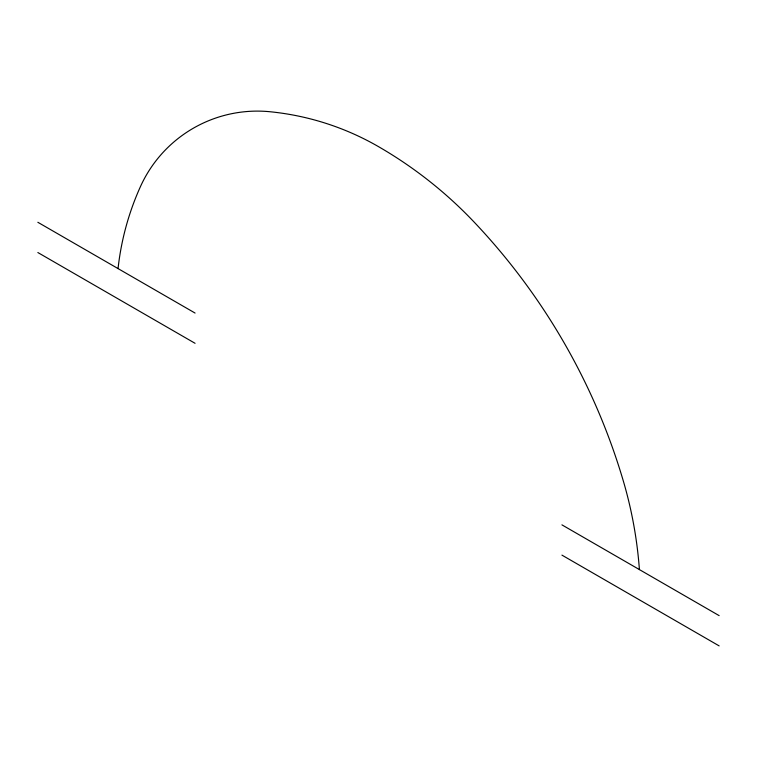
<?xml version="1.0" encoding="UTF-8"?>
<svg xmlns="http://www.w3.org/2000/svg" width="757" height="757" viewBox="0 0 757 757"><rect width="100%" height="100%" fill="white"/><g stroke="black" fill="none" stroke-linecap="round" stroke-linejoin="round"><path stroke-width="1.14" d="M37.85 222.284L195.069 313.057M561.931 524.856L719.15 615.63M37.85 252.535L195.069 343.309M561.931 555.118L719.15 645.891M639.41 569.595A423.466 423.466 0 0 0 622.992 479.872A639.75 639.75 0 0 0 474.194 222.151A423.466 423.466 0 0 0 378.5 146.64A270.391 270.391 0 0 0 269.956 111.733A128.217 128.217 0 0 0 140.499 186.477A270.391 270.391 0 0 0 118.054 268.593"/></g></svg>
